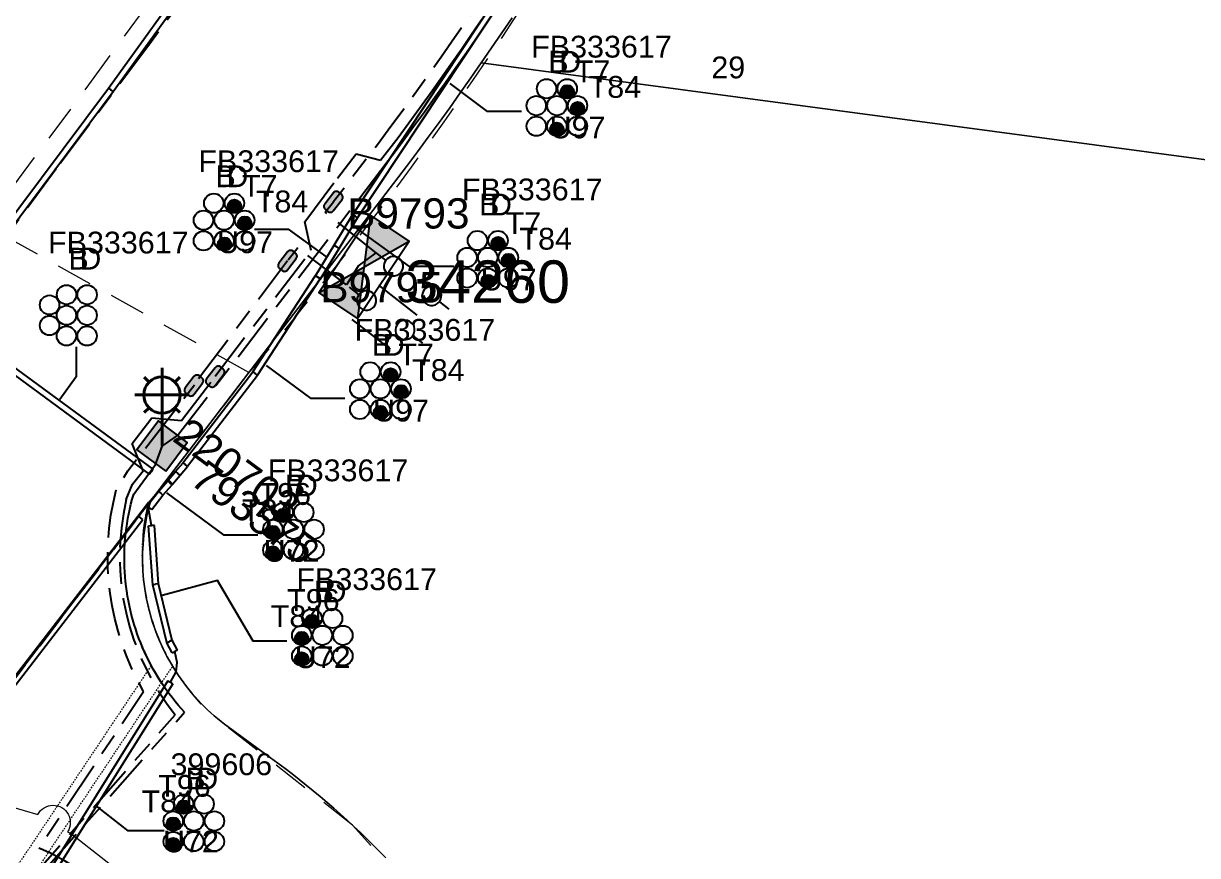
# Model space of a CAD drawing. Header units: metres. Extents: x -1 to 308408, y -2 to 6256973.
# Drawn here: x 307206.6 to 307303.5, y 6254879.5 to 6254948.2 of the extents above; entities that cross this region are included whole.
import ezdxf
from ezdxf.enums import TextEntityAlignment as Align

# ---------------------------------------------------------------- set-up
doc = ezdxf.new("R2010")
doc.units = ezdxf.units.M
for name, pattern in [('Cable Exist UG', [8.2, 4, -1.2, 1.8, -1.2]), ('Dash', [5, 3, -2]), ('HIDDEN', [0.375, 0.25, -0.125]), ('HIDDEN2', [0.1875, 0.125, -0.0625])]:
    doc.linetypes.add(name, pattern=pattern)
doc.layers.get('0').update_dxf_attribs({"color": 6})
for name, color, linetype in [('_User DUCT CONFIGS', 7, 'Continuous'), ('Duct_SP_EXT', 7, 'Continuous'), ('Equip_HV_EXT', 7, 'Continuous'), ('Equip_LV_EXT', 7, 'Continuous'), ('Equip_SP_SL_EXT', 7, 'Continuous'), ('Mains_HV_EXT', 7, 'Continuous'), ('Mains_HV_MOD', 3, 'Continuous'), ('Mains_HV_NEW_U72', 2, 'Continuous'), ('Mains_LV_EXT', 7, 'Continuous'), ('Mains_SL_EXT', 7, 'Continuous'), ('Sub_SP_EXT', 7, 'Continuous'), ('SupportsUG_SP_LV_SL_EXT', 7, 'Continuous'), ('Trench_SP_EXT', 7, 'Continuous')]:
    doc.layers.add(name, color=color, linetype=linetype)
for name, color, linetype, lineweight in [('Cadastre Developer_SP_EXT', 9, 'Continuous', 5), ('Cadastre Land Parcels_SP_EXT', 9, 'Continuous', 5), ('Cadastre Other Property_SP_EXT', 9, 'HIDDEN', 5), ('Cadastre Roads_SP_EXT', 9, 'Continuous', 5)]:
    doc.layers.add(name, color=color, linetype=linetype, lineweight=lineweight)
doc.styles.add('COLUMN_LABEL', font='arial.ttf')
doc.styles.add('iecARIAL', font='arial.ttf', dxfattribs={"height": 2})
doc.styles.add('POLE_LABEL', font='arial.ttf')
doc.styles.get("Standard").update_dxf_attribs({"font": 'arial.ttf'})
doc.styles.add('SWITCH_LABEL', font='arial.ttf', dxfattribs={"height": 2.5})
doc.linetypes.add('Cable New UG', pattern='A,7,-0.25,["x",Standard,S=2,R=0,X=0.2,Y=-0.8],-2.1', length=9.35)

# ---------------------------------------------------------------- blocks, each defined once
blk = doc.blocks.new('SUB_PADMOUNT_EXT')
for points in [[(0, 0), (-3.84, 1.92), (-3.84, -1.92)], [(0, 0), (3.84, 1.92), (3.84, -1.92)]]:
    blk.add_hatch(color=256).paths.add_polyline_path(points)
for p, q in [((3.84, 1.92), (-3.84, -1.92)), ((-3.84, 1.92), (3.84, -1.92))]:
    blk.add_line(p, q)
blk.add_lwpolyline([(-3.84, -1.92), (3.84, -1.92), (3.84, 1.92), (-3.84, 1.92)], close=True)
for tag, height, flags, p in [('ASSET_NUM', 3.5, 8, (2, 2)), ('STREET_CODE', 0.2, 9, (1.5, 0)), ('OPERATING_VOLTAGE', 0.2, 9, (1.5, -0.6)), ('ORIENTATION', 0.2, 9, (1.5, -0.8)), ('OWNED_BY', 0.2, 9, (1.5, -1)), ('CONSTRUCTED_VOLTAGE', 0.2, 9, (1.5, -0.2)), ('NO_PHASES', 0.2, 9, (1.5, -0.4)), ('OPERATED_BY', 0.2, 9, (1.5, -1.2)), ('SECONDARY_VOLTAGE', 0.2, 9, (1.5, -1.6)), ('STATE', 0.2, 9, (1.5, -1.8)), ('MAINTAINED_BY', 0.2, 9, (1.5, -1.4)), ('PARENT', 0.2, 9, (1.5, -2)), ('SUBSTATION_TYPE', 0.2, 9, (1.5, -2.2)), ('STREETNAME', 0.2, 9, (1.5, -3)), ('USAGE', 0.2, 9, (1.5, -2.4)), ('LEGEND', 0.2, 9, (1.5, -2.6)), ('LOCATION', 0.2, 9, (1.5, -2.8)), ('Z', 0.2, 1, (1.5, -3.6)), ('SUBURB', 0.2, 9, (1.5, -3.2)), ('NOTES', 0.2, 9, (1.5, -3.4))]:
    blk.add_attdef(tag, text='', height=height, dxfattribs=dict(flags=flags)).set_placement(p, align=Align.MIDDLE_LEFT)
blk = doc.blocks.new('COLUMN_EXT')
blk.add_hatch(color=256).paths.add_polyline_path([(-1.485, 1.485), (-1.485, -1.485), (1.485, -1.485), (1.485, 1.485)])
blk.add_lwpolyline([(-1.485, -1.485), (1.485, -1.485), (1.485, 1.485), (-1.485, 1.485)], close=True)
for tag, height, style, flags, p in [('ASSET_NUM', 2.5, 'COLUMN_LABEL', 8, (2, 2)), ('STRUCTURE_PLANT_NUMBER', 0.2, 'POLE_LABEL', 9, (1.813, 0.031)), ('STREET_CODE', 0.2, 'COLUMN_LABEL', 9, (1.813, -0.2))]:
    blk.add_attdef(tag, text='', height=height, dxfattribs=dict(style=style, flags=flags)).set_placement(p, align=Align.MIDDLE_LEFT)
at = {"flags": 9}
for tag, p in [('OWNED_BY', (1.813, -0.6)), ('STATE', (1.813, -0.8)), ('COLUMN_TYPE', (1.813, -0.4)), ('USAGE', (1.813, -1)), ('STREETNAME', (1.813, -1.6)), ('SUBURB', (1.813, -1.8)), ('LEGEND', (1.813, -1.2)), ('LOCATION', (1.813, -1.4)), ('NOTES', (1.813, -2))]:
    blk.add_attdef(tag, text='', height=0.2, dxfattribs=at).set_placement(p, align=Align.MIDDLE_LEFT)
at = {"flags": 1}
blk.add_attdef('Z', (1.813, -2.351), '', height=0.2, dxfattribs=at)
blk = doc.blocks.new('DUCT_EXT')
blk.add_circle((0, 0.8), 0.8)
at = {"flags": 1}
blk.add_attdef('Z', (0, 0), '', height=0.2, dxfattribs=at)
at = {"flags": 9}
for tag, p in [('DUCT_CODE', (0, 0)), ('XSECT_TYPE', (0, -0.2)), ('STATE', (0, -0.6)), ('FB_REFERENCE', (0, -0.4)), ('NOTES', (0, -0.8))]:
    blk.add_attdef(tag, text='', height=0.2, dxfattribs=at).set_placement(p, align=Align.MIDDLE_LEFT)
blk = doc.blocks.new('SL_LANTERN_EXT')
at = {"lineweight": 40}
for p, q in [((0, 1.968), (0, 6.468)), ((-1.459, 5.676), (-1.061, 5.278)), ((1.458, 5.676), (1.06, 5.278)), ((-2.25, 4.218), (2.25, 4.218)), ((-1.459, 2.759), (-1.061, 3.157)), ((1.458, 2.759), (1.06, 3.157)), ((0, 0), (0, 2.721))]:
    blk.add_line(p, q, dxfattribs=at)
blk.add_circle((0, 4.218), 1.5, dxfattribs=at)
at = {"style": 'iecARIAL', "flags": 8}
blk.add_attdef('ASSET_NUM', (1.5, 1.5), '', height=2.5, dxfattribs=at)
for tag, p, height, flags in [('CONSTRUCTED_VOLTAGE', (0.981, -0.653), 0.2, 9), ('CONTROL_TYPE', (0.981, -0.853), 0.2, 9), ('LANTERN_PURPOSE', (0.981, -1.053), 0.2, 9), ('LNUMBER', (2.181, -3.253), 2.5, 8), ('OPERATING_VOLTAGE', (0.981, -1.653), 0.2, 9), ('ORIENTATION', (0.981, -1.853), 0.2, 9), ('OWNED_BY', (0.981, -2.053), 0.2, 9), ('LANTERN_TYPE', (0.981, -1.253), 0.2, 9), ('NO_PHASES', (0.981, -1.453), 0.2, 9), ('STATE', (0.981, -2.253), 0.2, 9), ('CEXIST', (0.981, -2.653), 0.2, 9), ('CNEW', (0.981, -2.853), 0.2, 9), ('CNUMBER', (0.981, -3.053), 0.2, 9), ('USAGE', (0.981, -2.453), 0.2, 9), ('CREMOVE', (0.981, -3.253), 0.2, 9), ('CREPLACE', (0.981, -3.453), 0.2, 9), ('LKINGHEIGHT', (0.981, -3.653), 0.2, 9), ('LBRACKET', (0.981, -3.853), 0.2, 9), ('LBRACKETVOCAB', (0.981, -4.053), 0.2, 9), ('LCATEGORY', (0.981, -4.253), 0.2, 9), ('LCHARGE1', (0.981, -4.453), 0.2, 9), ('LCHARGE1PERCENT', (0.981, -4.653), 0.2, 9), ('LCHARGE2', (0.981, -4.853), 0.2, 9), ('LCHARGE2PERCENT', (0.981, -5.053), 0.2, 9), ('LCHARGE3', (0.981, -5.253), 0.2, 9), ('LCHARGE3PERCENT', (0.981, -5.453), 0.2, 9), ('LEXIST', (0.981, -5.653), 0.2, 9), ('LLAMP', (0.981, -5.853), 0.2, 9), ('LLAMPVOCAB', (0.981, -6.053), 0.2, 9), ('LMAST', (0.981, -6.253), 0.2, 9), ('LMASTVOCAB', (0.981, -6.453), 0.2, 9), ('LNEW', (0.981, -6.653), 0.2, 9), ('LANTNUMBER', (0.981, -6.853), 0.2, 9), ('LOUTREACH', (0.981, -7.253), 0.2, 9), ('LOUTREACHVOCAB', (0.981, -7.453), 0.2, 9), ('LRATECODE', (0.981, -7.653), 0.2, 9), ('LREMOVE', (0.981, -7.853), 0.2, 9), ('LREPLACE', (0.981, -8.053), 0.2, 9), ('LTYPE', (0.981, -8.253), 0.2, 9), ('LTYPEVOCAB', (0.981, -8.453), 0.2, 9), ('LEGEND', (0.981, -8.653), 0.2, 9), ('LOCATION', (0.981, -8.853), 0.2, 9), ('STREETNAME', (0.981, -9.253), 0.2, 9), ('SUBURB', (0.981, -9.453), 0.2, 1), ('NOTES', (0.981, -9.053), 0.2, 9)]:
    blk.add_attdef(tag, p, '', height=height, dxfattribs=dict(flags=flags))
blk = doc.blocks.new('LV_STJ_EXT')
h = blk.add_hatch(color=256)
edge = h.paths.add_edge_path()
edge.add_ellipse((-0.586, 0.131), major_axis=(0.226, 0.226), ratio=1, start_angle=44.99996, end_angle=135)
edge.add_line((-0.906, 0.131), (-0.906, -0.131))
edge.add_ellipse((-0.586, -0.131), major_axis=(0.226, 0.226), ratio=1, start_angle=134.99996, end_angle=225)
edge.add_line((-0.586, -0.451), (0.586, -0.451))
edge.add_ellipse((0.586, -0.131), major_axis=(-0.226, 0.226), ratio=1, start_angle=134.99996, end_angle=225)
edge.add_line((0.906, -0.131), (0.906, 0.131))
edge.add_ellipse((0.586, 0.131), major_axis=(-0.226, 0.226), ratio=1, start_angle=224.99996, end_angle=315)
edge.add_line((0.586, 0.451), (-0.586, 0.451))
blk.add_lwpolyline([(-0.906, 0.131), (-0.906, -0.131, 0.414214), (-0.586, -0.451), (0.586, -0.451, 0.414214), (0.906, -0.131), (0.906, 0.131, 0.414214), (0.586, 0.451), (-0.586, 0.451, 0.414214)], format="xyb", close=True)
at = {"flags": 1}
blk.add_attdef('Z', (0, 0), '', height=0.2, dxfattribs=at)
at = {"flags": 9}
for tag, p in [('ORIENTATION', (0, 0)), ('USAGE', (0, -0.2)), ('LEGEND', (0, -0.4)), ('NOTES', (0, -0.6))]:
    blk.add_attdef(tag, text='', height=0.2, dxfattribs=at).set_placement(p, align=Align.MIDDLE_LEFT)
blk = doc.blocks.new('CABLE_LARGE_EXT')
h = blk.add_hatch(color=256)
edge = h.paths.add_edge_path()
edge.add_arc((0, 0.55), 0.55, 0, 360)
blk.add_circle((0, 0.55), 0.55)
at = {"flags": 1}
blk.add_attdef('Z', (0, 0), '', height=0.2, dxfattribs=at)
at = {"flags": 9}
for tag, p in [('COND_CODE', (0, 0)), ('XSECT_SIZE', (0, -0.6)), ('STATE', (0, -0.4)), ('FB_REFERENCE', (0, -0.2)), ('NOTES', (0, -0.8))]:
    blk.add_attdef(tag, text='', height=0.2, dxfattribs=at).set_placement(p, align=Align.MIDDLE_LEFT)
blk = doc.blocks.new('HV_STJ_EXT')
h = blk.add_hatch(color=256)
edge = h.paths.add_edge_path()
edge.add_ellipse((-0.586, 0.131), major_axis=(0.226, 0.226), ratio=1, start_angle=44.99996, end_angle=135)
edge.add_line((-0.906, 0.131), (-0.906, -0.131))
edge.add_ellipse((-0.586, -0.131), major_axis=(0.226, 0.226), ratio=1, start_angle=134.99996, end_angle=225)
edge.add_line((-0.586, -0.451), (0.586, -0.451))
edge.add_ellipse((0.586, -0.131), major_axis=(-0.226, 0.226), ratio=1, start_angle=134.99996, end_angle=225)
edge.add_line((0.906, -0.131), (0.906, 0.131))
edge.add_ellipse((0.586, 0.131), major_axis=(-0.226, 0.226), ratio=1, start_angle=224.99996, end_angle=315)
edge.add_line((0.586, 0.451), (-0.586, 0.451))
blk.add_lwpolyline([(-0.906, 0.131), (-0.906, -0.131, 0.414214), (-0.586, -0.451), (0.586, -0.451, 0.414214), (0.906, -0.131), (0.906, 0.131, 0.414214), (0.586, 0.451), (-0.586, 0.451, 0.414214)], format="xyb", close=True)
for tag, flags, p in [('ORIENTATION', 9, (1.5, 0)), ('Z', 1, (1.5, -0.8)), ('USAGE', 9, (1.5, -0.2)), ('LEGEND', 9, (1.5, -0.4)), ('NOTES', 9, (1.5, -0.6))]:
    blk.add_attdef(tag, text='', height=0.2, dxfattribs=dict(flags=flags)).set_placement(p, align=Align.MIDDLE_LEFT)
blk = doc.blocks.new('SWG_HOLEC_SU_EXT')
blk.add_line((1.8, -2), (5.8, -2))
for points in [[(1, 0), (0, 0)], [(6.6, 0), (7.6, 0)]]:
    blk.add_lwpolyline(points)
for points in [[(1.8, -0.8, 1), (1.8, 0.8, 1)], [(5.8, -0.8, 1), (5.8, 0.8, 1)]]:
    blk.add_lwpolyline(points, format="xyb", close=True)
at = {"style": 'SWITCH_LABEL', "flags": 8}
blk.add_attdef('ASSET_NUM', text='', height=2.5, rotation=179.95437, dxfattribs=at).set_placement((-2.4, 0), align=Align.MIDDLE_LEFT)
at = {"flags": 1}
blk.add_attdef('Z', (0, 0), '', height=0.2, dxfattribs=at)
at = {"flags": 9}
for tag, p in [('ACTUAL_STATUS', (0, -0.4)), ('OPERATING_VOLTAGE', (0, -1)), ('CONSTRUCTED_VOLTAGE', (0, -0.6)), ('NO_PHASES', (0, -0.8)), ('ORIENTATION', (0, -1.2)), ('OWNED_BY', (0, -1.4)), ('STATE', (0, -1.8)), ('SWITCH_TYPE', (0, -2)), ('PARENT', (0, -1.6)), ('STREETNAME', (0, -2.6)), ('SUBURB', (0, -2.8)), ('USAGE', (0, -2.2)), ('LOCATION', (0, -2.4)), ('NOTES', (0, -3))]:
    blk.add_attdef(tag, text='', height=0.2, dxfattribs=at).set_placement(p, align=Align.MIDDLE_LEFT)
at = {"style": 'SWITCH_LABEL', "flags": 9}
blk.add_attdef('STREET_CODE', text='', height=0.2, dxfattribs=at).set_placement((0, -0.2), align=Align.MIDDLE_LEFT)

msp = doc.modelspace()

# ---------------------------------------------------------------- linework, layer by layer
at = {"layer": '_User DUCT CONFIGS'}
for points in [[(307247.643, 6254940.919), (307244.858, 6254940.919), (307241.768, 6254943.219)], [(307242.06, 6254928.112), (307238.406, 6254928.126), (307233.841, 6254931.409)], [(307225.616, 6254931.194), (307228.401, 6254931.19), (307231.51, 6254928.943)], [(307210.897, 6254921.485), (307210.897, 6254919.017), (307209.543, 6254917.146)], [(307233.07, 6254917.226), (307230.285, 6254917.226), (307226.604, 6254919.941)], [(307225.903, 6254905.938), (307223.117, 6254905.938), (307218.377, 6254909.434)], [(307228.281, 6254897.184), (307225.496, 6254897.184), (307222.555, 6254902.189), (307218.009, 6254900.947)], [(307218.164, 6254881.521), (307215.18, 6254881.521), (307212.654, 6254883.494)]]:
    msp.add_lwpolyline(points, dxfattribs=at)
at = {"layer": 'Cadastre Developer_SP_EXT', "linetype": 'Dash'}
for points in [[(307250.277, 6255133.844), (307240.597, 6255065.826), (307240.597, 6255065.826, -0.108223), (307208.682, 6254983.157), (307208.682, 6254983.157), (307201.356, 6254971.646), (307192.2, 6254958.827), (307171.57, 6254929.255), (307171.57, 6254929.255), (307176.143, 6254926.228), (307176.143, 6254926.228), (307180.213, 6254922.91), (307184.136, 6254921.471), (307188.584, 6254920.947), (307192.289, 6254921.554), (307196.412, 6254923.552), (307199.682, 6254926.691), (307211.942, 6254943.106), (307224.343, 6254960.036), (307224.343, 6254960.036, 0.129274), (307269.714, 6255084.985), (307269.714, 6255084.985), (307281.785, 6255171.615)], [(307310.641, 6254846.028, -0.136679), (307274.885, 6254844.636), (307274.885, 6254844.636, -0.18491), (307249.019, 6254861.992), (307249.019, 6254861.992), (307241.904, 6254872.884), (307233.708, 6254882), (307221.899, 6254891.272), (307221.899, 6254891.272, -0.26887), (307216.868, 6254908.701), (307216.868, 6254908.701), (307190.862, 6254874.586), (307190.862, 6254874.586, -0.336702), (307209.316, 6254873.319), (307209.316, 6254873.319), (307225.458, 6254860.648), (307238.397, 6254847.507), (307238.397, 6254847.507, 0.121149), (307264.619, 6254832.509), (307264.619, 6254832.509, 0.153957), (307310.461, 6254831.083)]]:
    msp.add_lwpolyline(points, format="xyb", dxfattribs=at)
msp.add_lwpolyline([(307449.756, 6255019.672), (307287.815, 6255043.287), (307287.815, 6255043.287, -0.119526), (307224.898, 6254919.037), (307224.898, 6254919.037), (307175.724, 6254854.646), (307175.724, 6254854.646, -0.013621), (307117.149, 6254781.72), (307117.149, 6254781.72), (307124.959, 6254775.574), (307124.959, 6254775.574, -0.173854), (307222.31, 6254791.399), (307222.31, 6254791.399), (307252.681, 6254784.364), (307258.59, 6254783.427), (307258.59, 6254783.427, 0.201722), (307292.364, 6254795.418), (307292.364, 6254795.418), (307456.661, 6254967.51), (307444.252, 6254979.247), (307449.756, 6255019.672)], format="xyb", close=True, dxfattribs=at)
msp.add_lwpolyline([(307197.255, 6254882.918), (307209, 6254898.216), (307216.932, 6254908.67), (307217.304, 6254909.141), (307217.607, 6254909.494), (307218.026, 6254910.058), (307218.026, 6254910.058), (307225.157, 6254919.373), (307225.157, 6254919.373), (307203.199, 6254931.644)], dxfattribs=at)
at = {"layer": 'Cadastre Land Parcels_SP_EXT', "linetype": 'Continuous'}
for points in [[(307246.878, 6254948.656), (307246.038, 6254947.407), (307245.19, 6254946.163), (307244.335, 6254944.922), (307375.332, 6254927.394)], [(307375.332, 6254927.394), (307244.335, 6254944.922), (307243.473, 6254943.686), (307242.605, 6254942.455), (307241.731, 6254941.228), (307240.85, 6254940.006), (307239.964, 6254938.789), (307239.07, 6254937.575), (307238.171, 6254936.368), (307217.082, 6254908.826), (307216.966, 6254908.487), (307216.873, 6254908.127), (307216.789, 6254907.766), (307216.713, 6254907.405), (307216.645, 6254907.04), (307216.583, 6254906.676), (307216.531, 6254906.309), (307216.486, 6254905.942), (307216.448, 6254905.574), (307216.419, 6254905.205), (307216.397, 6254904.836), (307216.384, 6254904.466), (307216.378, 6254904.097), (307216.38, 6254903.727), (307216.391, 6254903.357), (307216.409, 6254902.988), (307216.435, 6254902.619), (307216.469, 6254902.251), (307216.51, 6254901.884), (307216.561, 6254901.518), (307216.618, 6254901.153), (307216.683, 6254900.789), (307216.756, 6254900.427), (307216.838, 6254900.067), (307216.926, 6254899.707), (307217.023, 6254899.351), (307217.126, 6254898.996), (307217.238, 6254898.644), (307217.356, 6254898.293), (307217.483, 6254897.946), (307217.618, 6254897.602), (307217.758, 6254897.261), (307217.907, 6254896.922), (307218.063, 6254896.587), (307218.226, 6254896.255), (307218.396, 6254895.927), (307218.573, 6254895.602), (307218.757, 6254895.282), (307218.948, 6254894.966), (307219.147, 6254894.652), (307219.351, 6254894.344), (307219.561, 6254894.04), (307219.779, 6254893.741), (307220.003, 6254893.445), (307220.233, 6254893.157), (307220.468, 6254892.872), (307220.712, 6254892.591), (307220.96, 6254892.317), (307221.215, 6254892.048), (307221.475, 6254891.783), (307221.739, 6254891.525), (307222.011, 6254891.273), (307222.287, 6254891.025), (307222.569, 6254890.785), (307222.856, 6254890.549), (307223.148, 6254890.321), (307223.445, 6254890.098), (307226.948, 6254887.556), (307227.547, 6254887.117), (307228.141, 6254886.671), (307228.732, 6254886.219), (307229.316, 6254885.761), (307229.896, 6254885.298), (307230.471, 6254884.827), (307231.041, 6254884.351), (307231.607, 6254883.87), (307232.167, 6254883.383), (307232.721, 6254882.891), (307233.272, 6254882.392), (307233.817, 6254881.888), (307234.356, 6254881.379), (307234.89, 6254880.864), (307235.418, 6254880.342), (307235.941, 6254879.817), (307236.459, 6254879.286)], [(307236.459, 6254879.286), (307235.941, 6254879.817), (307235.418, 6254880.342), (307234.89, 6254880.864), (307234.356, 6254881.379), (307233.817, 6254881.888), (307233.272, 6254882.392), (307232.721, 6254882.891), (307232.167, 6254883.383), (307231.607, 6254883.87), (307231.041, 6254884.351), (307230.471, 6254884.827), (307229.896, 6254885.298), (307229.316, 6254885.761), (307228.732, 6254886.219), (307228.141, 6254886.671), (307227.547, 6254887.117), (307226.948, 6254887.556), (307223.445, 6254890.098), (307223.148, 6254890.321), (307222.856, 6254890.549), (307222.569, 6254890.785), (307222.287, 6254891.025), (307222.011, 6254891.273), (307221.739, 6254891.525), (307221.475, 6254891.783), (307221.215, 6254892.048), (307220.96, 6254892.317), (307220.712, 6254892.591), (307220.468, 6254892.872), (307220.233, 6254893.157), (307220.003, 6254893.445), (307219.779, 6254893.741), (307219.561, 6254894.04), (307219.351, 6254894.344), (307219.147, 6254894.652), (307218.948, 6254894.966), (307218.757, 6254895.282), (307218.573, 6254895.602), (307218.396, 6254895.927), (307218.226, 6254896.255), (307218.063, 6254896.587), (307217.907, 6254896.922), (307217.758, 6254897.261), (307217.618, 6254897.602), (307217.483, 6254897.946), (307217.356, 6254898.293), (307217.238, 6254898.644), (307217.126, 6254898.996), (307217.023, 6254899.351), (307216.926, 6254899.707), (307216.838, 6254900.067), (307216.756, 6254900.427), (307216.683, 6254900.789), (307216.618, 6254901.153), (307216.561, 6254901.518), (307216.51, 6254901.884), (307216.469, 6254902.251), (307216.435, 6254902.619), (307216.409, 6254902.988), (307216.391, 6254903.357), (307216.38, 6254903.727), (307216.378, 6254904.097), (307216.384, 6254904.466), (307216.397, 6254904.836), (307216.419, 6254905.205), (307216.448, 6254905.574), (307216.486, 6254905.942), (307216.531, 6254906.309), (307216.583, 6254906.676), (307216.645, 6254907.04), (307216.713, 6254907.405), (307216.789, 6254907.766), (307216.873, 6254908.127), (307216.966, 6254908.487), (307217.082, 6254908.826), (307191.196, 6254875.021)]]:
    msp.add_lwpolyline(points, dxfattribs=at)
at = {"layer": 'Cadastre Other Property_SP_EXT', "linetype": 'HIDDEN2'}
msp.add_lwpolyline([(307206.653, 6254876.802), (307218.856, 6254895.109), (307218.856, 6254895.109, -0.1957), (307216.842, 6254908.595), (307216.842, 6254908.595), (307214.994, 6254906.097), (307214.994, 6254906.097), (307214.954, 6254905.711), (307214.922, 6254905.307), (307214.899, 6254904.907), (307214.884, 6254904.505), (307214.878, 6254904.105), (307214.88, 6254903.702), (307214.892, 6254903.298), (307214.912, 6254902.898), (307214.94, 6254902.498), (307214.977, 6254902.098), (307215.022, 6254901.697), (307215.077, 6254901.299), (307215.139, 6254900.904), (307215.21, 6254900.509), (307215.289, 6254900.114), (307215.378, 6254899.722), (307215.474, 6254899.331), (307215.579, 6254898.944), (307215.691, 6254898.56), (307215.812, 6254898.177), (307215.941, 6254897.796), (307216.08, 6254897.416), (307217.077, 6254895.145), (307205.218, 6254877.397)], format="xyb", dxfattribs=at)
at = {"layer": 'Cadastre Roads_SP_EXT', "linetype": 'Continuous'}
msp.add_lwpolyline([(307191.196, 6254875.021), (307217.082, 6254908.826), (307238.171, 6254936.368), (307239.07, 6254937.575), (307239.964, 6254938.789), (307240.85, 6254940.006), (307241.731, 6254941.228), (307242.605, 6254942.455), (307243.473, 6254943.686), (307244.335, 6254944.922), (307245.19, 6254946.163), (307246.038, 6254947.407), (307246.878, 6254948.656)], dxfattribs=at)
at = {"layer": 'Duct_SP_EXT'}
for p, q in [((307213.566, 6254942.839), (307224.64, 6254958.225)), ((307213.953, 6254942.555), (307225.032, 6254957.947)), ((307233.723, 6254932.402), (307246.732, 6254952.064)), ((307234.123, 6254932.137), (307247.138, 6254951.807)), ((307202.507, 6254928.066), (307213.566, 6254942.839)), ((307202.891, 6254927.778), (307213.953, 6254942.555)), ((307213.566, 6254942.839), (307213.76, 6254942.697)), ((307213.953, 6254942.555), (307213.76, 6254942.697)), ((307232.197, 6254929.866), (307233.718, 6254932.393)), ((307233.718, 6254932.393), (307233.923, 6254932.269)), ((307233.723, 6254932.402), (307233.923, 6254932.269)), ((307234.129, 6254932.145), (307233.923, 6254932.269)), ((307234.123, 6254932.137), (307233.923, 6254932.269)), ((307232.607, 6254929.616), (307234.129, 6254932.145)), ((307230.645, 6254927.36), (307232.197, 6254929.866)), ((307231.053, 6254927.107), (307232.607, 6254929.616)), ((307232.197, 6254929.866), (307232.402, 6254929.741)), ((307232.607, 6254929.616), (307232.402, 6254929.741)), ((307225.472, 6254919.431), (307230.648, 6254927.365)), ((307225.865, 6254919.153), (307231.05, 6254927.103)), ((307230.645, 6254927.36), (307230.849, 6254927.234)), ((307230.648, 6254927.365), (307230.849, 6254927.234)), ((307231.05, 6254927.103), (307230.849, 6254927.234)), ((307231.053, 6254927.107), (307230.849, 6254927.234)), ((307200.469, 6254923.091), (307216.937, 6254910.985)), ((307200.753, 6254923.478), (307217.222, 6254911.372)), ((307219.711, 6254911.912), (307225.472, 6254919.431)), ((307220.092, 6254911.62), (307225.865, 6254919.153)), ((307225.472, 6254919.431), (307225.669, 6254919.292)), ((307225.865, 6254919.153), (307225.669, 6254919.292)), ((307219.108, 6254911.194), (307219.718, 6254911.92)), ((307219.711, 6254911.912), (307219.902, 6254911.766)), ((307219.718, 6254911.92), (307219.902, 6254911.766)), ((307216.937, 6254910.985), (307217.08, 6254911.178)), ((307217.222, 6254911.372), (307217.08, 6254911.178)), ((307218.498, 6254910.472), (307219.108, 6254911.194)), ((307219.108, 6254911.194), (307219.292, 6254911.04)), ((307219.475, 6254910.885), (307219.292, 6254911.04)), ((307219.475, 6254910.885), (307220.086, 6254911.611)), ((307220.086, 6254911.611), (307219.902, 6254911.766)), ((307220.092, 6254911.62), (307219.902, 6254911.766)), ((307217.691, 6254909.552), (307218.452, 6254910.419)), ((307218.06, 6254909.246), (307218.812, 6254910.102)), ((307218.452, 6254910.419), (307218.5, 6254910.474)), ((307218.452, 6254910.419), (307218.632, 6254910.26)), ((307218.5, 6254910.474), (307218.498, 6254910.472)), ((307218.498, 6254910.472), (307218.68, 6254910.315)), ((307218.5, 6254910.474), (307218.68, 6254910.315)), ((307218.812, 6254910.102), (307218.632, 6254910.26)), ((307218.86, 6254910.156), (307218.68, 6254910.315)), ((307218.862, 6254910.158), (307218.68, 6254910.315)), ((307218.812, 6254910.102), (307218.86, 6254910.156)), ((307218.86, 6254910.156), (307218.862, 6254910.158)), ((307218.862, 6254910.158), (307219.475, 6254910.885)), ((307216.753, 6254908.352), (307217.691, 6254909.552)), ((307217.132, 6254908.057), (307218.06, 6254909.246)), ((307217.691, 6254909.552), (307217.875, 6254909.399)), ((307218.06, 6254909.246), (307217.875, 6254909.399)), ((307216.753, 6254908.352), (307216.943, 6254908.204)), ((307217.132, 6254908.057), (307216.943, 6254908.204)), ((307190.087, 6254873.845), (307216.026, 6254907.515)), ((307190.467, 6254873.552), (307216.407, 6254907.222)), ((307216.026, 6254907.515), (307216.216, 6254907.368)), ((307216.407, 6254907.222), (307216.216, 6254907.368)), ((307216.883, 6254906.707), (307217.123, 6254906.724)), ((307217.223, 6254901.844), (307216.883, 6254906.707)), ((307217.362, 6254906.741), (307217.123, 6254906.724)), ((307217.699, 6254901.918), (307217.362, 6254906.741)), ((307217.223, 6254901.844), (307217.461, 6254901.881)), ((307218.382, 6254897.081), (307217.223, 6254901.844)), ((307217.699, 6254901.918), (307217.461, 6254901.881)), ((307218.835, 6254897.249), (307217.699, 6254901.918)), ((307218.382, 6254897.081), (307218.609, 6254897.165)), ((307218.395, 6254897.056), (307218.382, 6254897.081)), ((307218.395, 6254897.056), (307218.609, 6254897.165)), ((307218.823, 6254896.216), (307218.395, 6254897.056)), ((307218.822, 6254897.274), (307218.609, 6254897.165)), ((307218.835, 6254897.249), (307218.609, 6254897.165)), ((307219.251, 6254896.434), (307218.822, 6254897.274)), ((307218.822, 6254897.274), (307218.835, 6254897.249)), ((307219.251, 6254896.434), (307219.037, 6254896.325)), ((307218.823, 6254896.216), (307219.037, 6254896.325)), ((307218.475, 6254893.921), (307208.551, 6254878.037)), ((307218.882, 6254893.667), (307208.958, 6254877.783)), ((307218.475, 6254893.921), (307218.678, 6254893.794)), ((307218.882, 6254893.667), (307218.678, 6254893.794))]:
    msp.add_line(p, q, dxfattribs=at)
at = {"layer": 'Mains_HV_EXT', "linetype": 'Cable Exist UG', "flags": 128}
msp.add_lwpolyline([(307273.175, 6255005.746), (307272.651, 6255004.34), (307272.111, 6255002.974), (307271.555, 6255001.592), (307270.992, 6255000.212), (307270.423, 6254998.834), (307269.845, 6254997.461), (307269.261, 6254996.09), (307268.669, 6254994.722), (307268.07, 6254993.358), (307267.464, 6254991.995), (307266.851, 6254990.637), (307266.231, 6254989.283), (307265.603, 6254987.93), (307264.969, 6254986.583), (307264.326, 6254985.238), (307263.678, 6254983.895), (307263.022, 6254982.557), (307262.36, 6254981.223), (307261.689, 6254979.892), (307261.013, 6254978.563), (307260.328, 6254977.241), (307259.637, 6254975.919), (307258.94, 6254974.602), (307258.235, 6254973.29), (307257.523, 6254971.981), (307256.804, 6254970.675), (307256.079, 6254969.372), (307255.347, 6254968.076), (307254.607, 6254966.781), (307253.861, 6254965.49), (307253.109, 6254964.205), (307252.349, 6254962.923), (307251.583, 6254961.643), (307250.81, 6254960.37), (307250.03, 6254959.099), (307249.244, 6254957.834), (307248.451, 6254956.571), (307247.651, 6254955.314), (307246.844, 6254954.06), (307246.031, 6254952.812), (307245.212, 6254951.567), (307244.385, 6254950.325), (307243.553, 6254949.089), (307242.715, 6254947.858), (307241.869, 6254946.631), (307241.016, 6254945.409), (307240.157, 6254944.19), (307239.293, 6254942.976), (307238.421, 6254941.766), (307237.543, 6254940.561), (307236.659, 6254939.361), (307235.777, 6254938.176), (307232.11, 6254933.438)], dxfattribs=at)
at = {"layer": 'Mains_HV_EXT', "linetype": 'Cable Exist UG'}
for points in [[(307234.183, 6254928.148), (307235.668, 6254929.251), (307231.458, 6254932.596), (307232.125, 6254933.459)], [(307234.183, 6254928.148), (307233.212, 6254926.599), (307229.192, 6254929.668), (307228.396, 6254928.641)], [(307228.349, 6254928.58), (307220.557, 6254918.272)]]:
    msp.add_lwpolyline(points, dxfattribs=at)
at = {"layer": 'Mains_HV_MOD', "linetype": 'Cable Exist UG', "flags": 128}
msp.add_lwpolyline([(307327.651, 6254819.485), (307322.119, 6254839.94), (307322.119, 6254839.94, -0.185263), (307266.271, 6254837.228), (307266.271, 6254837.228), (307266.134, 6254837.276), (307265.994, 6254837.316), (307265.994, 6254837.316, -0.120803), (307241.902, 6254851.073), (307241.902, 6254851.073), (307228.796, 6254864.384), (307212.5, 6254877.177), (307212.5, 6254877.177, 0.088394), (307207.818, 6254880.088), (307207.818, 6254880.088), (307216.453, 6254893.036), (307216.453, 6254893.036, -0.195977), (307214.215, 6254909.712), (307214.215, 6254909.712), (307215.162, 6254911.254), (307220.664, 6254918.349)], format="xyb", dxfattribs=at)
at = {"layer": 'Mains_HV_NEW_U72', "linetype": 'Cable New UG', "lineweight": 0, "flags": 128}
msp.add_lwpolyline([(307110.087, 6254913.803), (307096.08, 6254924.498), (307111.689, 6254947.667), (307164.584, 6254908.902), (307168.474, 6254904.034), (307170.933, 6254897.551), (307171.107, 6254890.477), (307169.829, 6254884.039), (307167.784, 6254879.901), (307181.781, 6254870.931), (307185.307, 6254875.556), (307187.245, 6254878.097, -0.230108), (307205.488, 6254883.523), (307207.742, 6254882.881, -1.037896), (307210.197, 6254881.45), (307210.544, 6254881.255), (307230.132, 6254865.878), (307243.303, 6254852.501, 0.120651), (307266.543, 6254839.239), (307266.739, 6254839.183), (307266.919, 6254839.12, 0.161918), (307312.653, 6254838.952, -1.172847), (307313.507, 6254835.424), (307317.997, 6254816.877)], format="xyb", dxfattribs=at)
at = {"layer": 'Mains_LV_EXT', "linetype": 'Cable Exist UG'}
msp.add_lwpolyline([(307222.369, 6254919.071), (307230.295, 6254929.428), (307229.779, 6254931.81), (307232.464, 6254935.401), (307234.01, 6254937.41), (307236.006, 6254936.897), (307237.463, 6254938.765), (307238.35, 6254939.97), (307239.231, 6254941.18), (307240.105, 6254942.393), (307240.973, 6254943.612), (307241.835, 6254944.835), (307242.691, 6254946.062), (307243.54, 6254947.293), (307244.381, 6254948.528)], dxfattribs=at)
msp.add_lwpolyline([(307206.909, 6254877.309), (307219.08, 6254891.102), (307219.08, 6254891.102, -0.2301), (307215.037, 6254908.879), (307215.037, 6254908.879), (307215.546, 6254910.146), (307215.546, 6254910.146), (307216.42, 6254911.252), (307215.531, 6254913.498), (307215.531, 6254913.498), (307217.137, 6254915.618), (307219.591, 6254915.393), (307219.591, 6254915.393), (307222.372, 6254919.024)], format="xyb", dxfattribs=at)
at = {"layer": 'Mains_SL_EXT', "linetype": 'Cable Exist UG'}
msp.add_lwpolyline([(307239.314, 6254980.456, -0.016913), (307225.611, 6254958.349), (307225.611, 6254958.349), (307225.597, 6254958.33), (307216.91, 6254946.405), (307209.261, 6254936.187), (307203.944, 6254928.957), (307202.699, 6254927.591)], format="xyb", dxfattribs=at)
for points in [[(307217.985, 6254913.294), (307219.273, 6254914.155), (307219.273, 6254914.155), (307236.974, 6254937.272), (307237.865, 6254938.468), (307238.753, 6254939.675), (307239.636, 6254940.886), (307240.512, 6254942.102), (307241.381, 6254943.323), (307242.244, 6254944.548), (307243.102, 6254945.777), (307243.952, 6254947.011), (307244.795, 6254948.248)], [(307208.251, 6254878.254), (307219.849, 6254891.31), (307219.849, 6254891.31), (307219.589, 6254891.596), (307219.324, 6254891.902), (307219.068, 6254892.211), (307218.818, 6254892.526), (307218.575, 6254892.846), (307218.338, 6254893.171), (307218.108, 6254893.504), (307217.888, 6254893.837), (307217.672, 6254894.176), (307217.464, 6254894.521), (307217.264, 6254894.87), (307217.072, 6254895.223), (307216.887, 6254895.579), (307216.71, 6254895.939), (307216.54, 6254896.303), (307216.378, 6254896.674), (307216.226, 6254897.043), (307216.08, 6254897.416), (307215.941, 6254897.796), (307215.812, 6254898.177), (307215.691, 6254898.56), (307215.579, 6254898.944), (307215.474, 6254899.331), (307215.378, 6254899.722), (307215.289, 6254900.114), (307215.21, 6254900.509), (307215.139, 6254900.904), (307215.077, 6254901.299), (307215.022, 6254901.697), (307214.976, 6254902.098), (307214.94, 6254902.498), (307214.912, 6254902.898), (307214.892, 6254903.299), (307214.88, 6254903.702), (307214.878, 6254904.105), (307214.884, 6254904.505), (307214.899, 6254904.907), (307214.922, 6254905.307), (307214.954, 6254905.711), (307214.996, 6254906.111), (307215.044, 6254906.506), (307215.101, 6254906.907), (307215.168, 6254907.303), (307215.242, 6254907.698), (307215.325, 6254908.092), (307215.416, 6254908.483), (307215.527, 6254908.916), (307215.662, 6254909.311), (307217.446, 6254911.769), (307218.033, 6254913.327)]]:
    msp.add_lwpolyline(points, dxfattribs=at)
at = {"layer": 'Trench_SP_EXT', "linetype": 'Cable Exist UG'}
for points in [[(307217.123, 6254906.724), (307216.873, 6254908.127)], [(307218.678, 6254893.794), (307219.147, 6254894.652), (307219.237, 6254895.415), (307219.037, 6254896.325)]]:
    msp.add_lwpolyline(points, dxfattribs=at)

# ---------------------------------------------------------------- block references
at = {"layer": '_User DUCT CONFIGS'}
for name, p in [('DUCT_EXT', (307249.727, 6254941.998)), ('DUCT_EXT', (307251.427, 6254941.998)), ('CABLE_LARGE_EXT', (307251.428, 6254941.998)), ('DUCT_EXT', (307248.877, 6254940.598)), ('DUCT_EXT', (307250.577, 6254940.598)), ('DUCT_EXT', (307252.277, 6254940.598)), ('CABLE_LARGE_EXT', (307252.286, 6254940.607)), ('DUCT_EXT', (307248.877, 6254938.898)), ('DUCT_EXT', (307250.577, 6254938.898)), ('CABLE_LARGE_EXT', (307250.577, 6254938.898)), ('DUCT_EXT', (307252.277, 6254938.898)), ('DUCT_EXT', (307222.258, 6254932.541)), ('DUCT_EXT', (307223.958, 6254932.541)), ('CABLE_LARGE_EXT', (307223.958, 6254932.541)), ('DUCT_EXT', (307221.408, 6254931.141)), ('DUCT_EXT', (307223.108, 6254931.141)), ('DUCT_EXT', (307224.808, 6254931.141)), ('CABLE_LARGE_EXT', (307224.817, 6254931.15)), ('DUCT_EXT', (307221.408, 6254929.441)), ('DUCT_EXT', (307223.108, 6254929.441)), ('CABLE_LARGE_EXT', (307223.134, 6254929.419)), ('DUCT_EXT', (307224.808, 6254929.441)), ('DUCT_EXT', (307244.017, 6254929.463)), ('DUCT_EXT', (307245.717, 6254929.463)), ('CABLE_LARGE_EXT', (307245.717, 6254929.463)), ('DUCT_EXT', (307243.167, 6254928.063)), ('DUCT_EXT', (307244.867, 6254928.063)), ('DUCT_EXT', (307246.567, 6254928.063)), ('CABLE_LARGE_EXT', (307246.575, 6254928.072)), ('DUCT_EXT', (307243.167, 6254926.363)), ('DUCT_EXT', (307244.867, 6254926.363)), ('CABLE_LARGE_EXT', (307244.893, 6254926.341)), ('DUCT_EXT', (307246.567, 6254926.363)), ('DUCT_EXT', (307235.158, 6254918.618)), ('DUCT_EXT', (307236.858, 6254918.618)), ('CABLE_LARGE_EXT', (307236.858, 6254918.618)), ('DUCT_EXT', (307234.308, 6254917.218)), ('DUCT_EXT', (307236.008, 6254917.218)), ('DUCT_EXT', (307237.708, 6254917.218)), ('CABLE_LARGE_EXT', (307237.717, 6254917.227)), ('DUCT_EXT', (307234.308, 6254915.518)), ('DUCT_EXT', (307236.008, 6254915.518)), ('DUCT_EXT', (307237.708, 6254915.518)), ('CABLE_LARGE_EXT', (307236.008, 6254915.518)), ('DUCT_EXT', (307227.987, 6254907.017)), ('CABLE_LARGE_EXT', (307227.987, 6254907.017)), ('DUCT_EXT', (307229.687, 6254907.017)), ('DUCT_EXT', (307227.137, 6254905.617)), ('DUCT_EXT', (307228.837, 6254905.617)), ('DUCT_EXT', (307230.537, 6254905.617)), ('CABLE_LARGE_EXT', (307227.137, 6254905.617)), ('DUCT_EXT', (307227.137, 6254903.917)), ('DUCT_EXT', (307228.837, 6254903.917)), ('DUCT_EXT', (307230.537, 6254903.917)), ('CABLE_LARGE_EXT', (307227.137, 6254903.917)), ('DUCT_EXT', (307230.366, 6254898.263)), ('CABLE_LARGE_EXT', (307230.366, 6254898.263)), ('DUCT_EXT', (307232.066, 6254898.263)), ('DUCT_EXT', (307229.516, 6254896.863)), ('DUCT_EXT', (307231.216, 6254896.863)), ('DUCT_EXT', (307232.916, 6254896.863)), ('CABLE_LARGE_EXT', (307229.516, 6254896.863)), ('DUCT_EXT', (307229.516, 6254895.163)), ('DUCT_EXT', (307231.216, 6254895.163)), ('DUCT_EXT', (307232.916, 6254895.163)), ('CABLE_LARGE_EXT', (307229.516, 6254895.163)), ('DUCT_EXT', (307219.76, 6254882.937)), ('CABLE_LARGE_EXT', (307219.76, 6254882.937)), ('DUCT_EXT', (307221.46, 6254882.937)), ('DUCT_EXT', (307218.91, 6254881.537)), ('DUCT_EXT', (307220.61, 6254881.537)), ('DUCT_EXT', (307222.31, 6254881.537)), ('CABLE_LARGE_EXT', (307218.91, 6254881.537)), ('DUCT_EXT', (307218.91, 6254879.837)), ('CABLE_LARGE_EXT', (307218.91, 6254879.837)), ('DUCT_EXT', (307220.61, 6254879.837)), ('DUCT_EXT', (307222.31, 6254879.837))]:
    msp.add_blockref(name, p, dxfattribs=at)
at = {"layer": '_User DUCT CONFIGS', "rotation": 89.89443299655403}
for p in [(307210.904, 6254925.788), (307212.604, 6254925.785), (307209.502, 6254924.94), (307210.901, 6254924.088), (307212.601, 6254924.085), (307209.499, 6254923.24), (307210.897, 6254922.388), (307212.597, 6254922.385)]:
    msp.add_blockref('DUCT_EXT', p, dxfattribs=at)
at = {"layer": 'Equip_HV_EXT'}
for p, rotation in [((307232.125, 6254933.459), 52.25679916277912), ((307228.349, 6254928.58), 52.2567986515384), ((307220.618, 6254918.289), 52.38840177450751)]:
    msp.add_blockref('HV_STJ_EXT', p, dxfattribs=dict(at, rotation=rotation))
ref = msp.add_blockref('SWG_HOLEC_SU_EXT', (307235.667, 6254929.251), dxfattribs=dict(at, rotation=322.1250165975298))
ref.add_attrib('ASSET_NUM', 'B9793', dxfattribs={"layer": '0', "height": 2.5, "style": 'SWITCH_LABEL'}).set_placement((307233.268, 6254930.501), align=Align.BOTTOM_LEFT)
ref = msp.add_blockref('SWG_HOLEC_SU_EXT', (307233.449, 6254926.412), dxfattribs=dict(at, rotation=322.4003786267975))
ref.add_attrib('ASSET_NUM', 'B9795', dxfattribs={"layer": '0', "height": 2.5, "style": 'SWITCH_LABEL'}).set_placement((307231.05, 6254927.662), align=Align.TOP_LEFT)
at = {"layer": 'Equip_LV_EXT', "rotation": 52.5577294382536}
msp.add_blockref('LV_STJ_EXT', (307222.372, 6254919.024), dxfattribs=at)
at = {"layer": 'Equip_SP_SL_EXT'}
ref = msp.add_blockref('SL_LANTERN_EXT', (307217.984, 6254913.294), dxfattribs=at)
ref.add_attrib('ASSET_NUM', '220703', dxfattribs={"layer": '0', "height": 2.5, "rotation": 323.49856, "style": 'iecARIAL'}).set_placement((307219.484, 6254914.794), align=Align.MIDDLE_LEFT)
at = {"layer": 'Sub_SP_EXT'}
ref = msp.add_blockref('SUB_PADMOUNT_EXT', (307234.649, 6254928.084), dxfattribs=dict(at, rotation=56.31710303876017))
ref.add_attrib('ASSET_NUM', '34260', dxfattribs={"layer": '0', "height": 3.5}).set_placement((307238.062, 6254926.869), align=Align.MIDDLE_LEFT)
at = {"layer": 'SupportsUG_SP_LV_SL_EXT'}
ref = msp.add_blockref('COLUMN_EXT', (307217.984, 6254913.294), dxfattribs=dict(at, rotation=53.28579724145634))
ref.add_attrib('ASSET_NUM', '793575', dxfattribs={"layer": '0', "height": 2.5, "rotation": 323.60382, "style": 'COLUMN_LABEL'}).set_placement((307221.656, 6254912.264), align=Align.TOP_LEFT)

# ---------------------------------------------------------------- texts
at = {"layer": '_User DUCT CONFIGS'}
for s, p in [('FB333617', (307248.452, 6254945.368)), ('B', (307249.863, 6254944.126)), ('D', (307250.763, 6254944.126)), ('T7', (307252.053, 6254943.331)), ('T84', (307253.197, 6254942.046)), ('U97', (307249.977, 6254938.698)), ('FB333617', (307220.983, 6254935.91)), ('B', (307222.394, 6254934.668)), ('D', (307223.294, 6254934.668)), ('T7', (307224.584, 6254933.873)), ('FB333617', (307242.742, 6254933.58)), ('T84', (307225.728, 6254932.589)), ('B', (307244.153, 6254932.338)), ('D', (307245.053, 6254932.338)), ('T7', (307246.343, 6254930.796)), ('T84', (307247.487, 6254929.511)), ('FB333617', (307208.577, 6254929.192)), ('U97', (307222.534, 6254929.219)), ('B', (307210.262, 6254927.864)), ('D', (307211.162, 6254927.864)), ('U97', (307244.293, 6254926.141)), ('FB333617', (307233.883, 6254921.987)), ('B', (307235.294, 6254920.745)), ('D', (307236.194, 6254920.745)), ('T7', (307237.484, 6254919.951)), ('T84', (307238.628, 6254918.666)), ('U97', (307235.408, 6254915.318)), ('FB333617', (307226.712, 6254910.387)), ('B', (307228.123, 6254909.144)), ('D', (307229.023, 6254909.144)), ('T96', (307225.945, 6254908.435)), ('T84', (307224.579, 6254907.094)), ('U72', (307226.373, 6254903.743)), ('FB333617', (307229.075, 6254901.396)), ('T96', (307228.31, 6254899.68)), ('B', (307230.502, 6254900.391)), ('D', (307231.402, 6254900.391)), ('T84', (307226.958, 6254898.34)), ('U72', (307228.938, 6254894.957)), ('399606', (307218.687, 6254886.12)), ('B', (307219.91, 6254884.937)), ('D', (307220.81, 6254884.937)), ('T96', (307217.667, 6254884.336)), ('T84', (307216.295, 6254883.057)), ('U72', (307218.065, 6254879.749))]:
    msp.add_text(s, height=1.8, dxfattribs=at).set_placement(p)
at = {"layer": 'Cadastre Developer_SP_EXT'}
msp.add_text('29', height=1.8, dxfattribs=at).set_placement((307263.324, 6254943.655))

doc.saveas('drawing.dxf')
